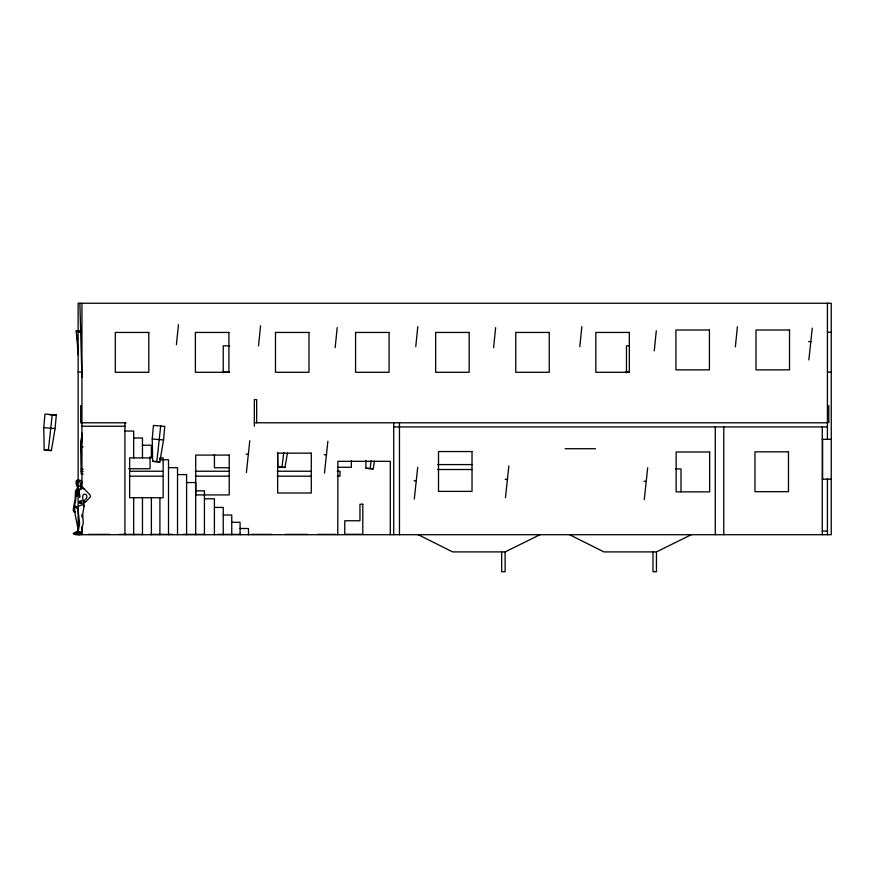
<?xml version="1.0" encoding="UTF-8"?>
<svg xmlns="http://www.w3.org/2000/svg" width="875" height="875" viewBox="0 0 875 875"><rect width="100%" height="100%" fill="white"/><g stroke="black" fill="none" stroke-linecap="round" stroke-linejoin="round"><path stroke-width="1.31" d="M337.794 534.712L337.903 461.322L390.305 461.322L390.305 534.712M78.947 531.65C79.439 533.903 77.886 529.703 75.545 533.28C70.273 533.105 75.742 535.336 77.984 534.712L831.25 534.712L831.25 303.253L78.127 303.253L78.127 534.712C83.891 535.5 80.883 527.898 83.092 524.256A15.236 13.978 -90 0 0 83.169 521.62L82.688 514.434L84.087 505.652M74.823 533.477L73.358 533.225M74.802 511.295L73.642 507.577C75.195 518.897 74.386 507.27 74.802 503.978C77.033 498.63 74.167 492.778 77.7 487.9M84.941 501.878C81.342 498.553 76.464 503.136 80.872 502.13A1.805 1.652 -90 0 0 80.97 502.491C78.302 504.448 83.158 503.278 84.941 501.878L85.542 502.119L90.519 496.716L90.114 495.031L82.567 487.2L77.984 490.12M43.75 427.645L44.975 414.072L56.306 415.012L55.081 428.586L51.363 450.592L47.184 450.395L44.198 449.969L43.75 427.645L55.081 428.586M52.248 414.433L48.377 450.166L44.198 449.969M83.158 474.184L81.167 473.9L80.719 446.698L81.944 433.125M80.719 448.033L81.944 434.459M80.719 448.963L81.823 436.745M80.719 451.587L80.959 448.875M81.331 444.795L81.823 439.37M152.228 438.998L153.453 425.425L164.784 426.366L163.548 439.939L159.83 461.945L155.652 461.738L152.677 461.322L152.228 438.998L163.548 439.939M160.716 425.786L156.844 461.519L152.677 461.322M178.456 324.68L176.411 344.717M246.389 472.555L249.791 440.727M260.553 325.806L258.519 345.844M337.203 327.578L335.169 347.616M324.472 473.047L327.873 441.219M417.802 326.627L415.767 346.664M414.302 499.067L417.714 467.25M495.633 327.688L493.587 347.725M505.444 497.7L508.845 465.872M581.842 326.637L579.797 346.675M656.294 330.794L654.259 350.831M644.273 499.647L647.675 467.819M737.406 326.747L735.372 346.784M808.85 359.964L812.262 328.136M77.131 532.558C79.209 528.675 75.425 518.875 74.955 512.291M277.55 452.408L277.834 466.845L282.012 467.042L283.73 452.703M365.838 460.414L365.991 468.289L370.169 468.497L371.098 460.666M73.642 507.577L73.205 510.114L74.244 511.973M84.055 506.231L83.945 502.742M281.87 467.316L284.998 467.469L287.405 453.228M365.991 468.289L373.155 468.913L374.467 461.147M77.755 531.245L76.77 532.952L77.416 531.387M77.788 488.239L78.925 490.284M78.159 531.464L79.658 523.523L77.963 509.272L74.594 506.231L77.066 506.767L82.414 504.667L84.416 506.012M76.114 532.12C78.816 530.173 75.217 532.394 77.022 532.241M74.331 509.709L74.123 511.186L74.911 512.017M79.975 532.164L77.481 533.761M77.284 533.75L75.655 533.498L75.119 534.45M81.145 502.545L81.167 502.469A1.389 1.269 -90 0 1 81.069 502.13L81.036 501.944M77.219 532.623L76.158 533.4M76.486 532.153L74.681 532.984M75.392 532.602L76.158 532.186M81.441 532.306L79.22 531.781M418.217 534.712L452.616 551.906L505.127 551.906L539.973 534.712M569.527 534.712L603.936 551.906L656.447 551.906L691.294 534.712M79.023 490.262L82.578 488.37L84.328 488.972M75.337 533.684L81.003 533.564M80.872 501.977L79.297 502.852L81.014 502.545M81.67 533.433L79.68 534.264L78.356 533.717M78.334 354.944L76.191 330.947L80.959 330.608M77.984 331.209L80.38 331.045M78.455 490.175L76.398 483.842L78.017 481.239L77.12 482.748A13.945 12.797 90 0 1 76.519 483.809L77.667 481.972A3.467 3.183 -90 0 1 78.028 481.545L78.498 481.163L77.963 482.377L78.958 481.031L80.095 481.95L80.686 487.058A2.888 2.647 -90 0 0 81.572 487.55M78.127 332.259L80.675 332.259M827.422 332.259L831.25 332.259M229.742 345.822L223.223 345.822L223.223 372.827M629.114 345.822L626.467 345.822L626.467 372.827M78.127 372.116L82.217 372.116M222.939 372.116L229.698 372.116M625.527 372.116L629.464 372.116M827.422 372.116L831.25 372.116M126.131 422.789L80.708 422.789L80.708 405.519M254.341 422.789L827.422 422.789M81.944 426.234L124.939 426.234M393.717 426.934L827.422 426.934M124.939 431.069L133.667 431.069L133.667 457.898M133.667 437.981L142.461 437.981L142.461 457.898M822.27 439.316L831.25 439.316M142.461 445.244L151.375 445.244L151.375 457.898L129.642 457.898L129.642 497.744L163.155 497.744L163.155 457.898L159.917 457.898L159.917 459.747L168.514 459.747L168.514 534.712M565.097 448.711L595.448 448.711M437.719 464.581L472.358 464.581M337.958 467.294L351.367 467.294L351.367 460.655M168.514 467.698L177.527 467.698L177.527 534.712M229.173 467.753L214.43 467.753L214.43 454.475M128.625 468.748L150.073 468.748L150.073 456.794M675.544 468.923L681.002 468.923L681.002 491.75M437.697 469.514L471.833 469.514M129.741 471.242L162.509 471.242M195.278 471.242L229.414 471.242M277.211 471.242L311.347 471.242M337.291 471.242L340.014 471.242L340.014 476.175L337.291 476.175M177.527 474.6L186.594 474.6L186.594 534.712M129.741 476.175L162.509 476.175M195.278 476.175L229.414 476.175M277.211 476.175L311.347 476.175M822.27 479.172L831.25 479.172M186.594 482.552L195.694 482.552L195.694 534.712M195.694 490.842L204.433 490.842L204.433 534.712M204.433 498.783L214.408 498.783L214.408 534.712M214.408 507.423L223.245 507.423L223.245 534.712M223.245 515.025L231.755 515.025L231.755 534.712M231.755 522.277L240.078 522.277L240.078 534.712M240.078 528.5L248.478 528.5L248.478 534.712M822.27 531.081L827.422 531.081M88.495 534.384L110.031 534.384M119.241 534.384L142.166 534.384M149.986 534.384L172.911 534.384M182.809 534.384L204.006 534.384M217.361 534.384L240.625 534.384M251.562 534.384L271.709 534.384M285.414 534.384L307.639 534.384M317.548 534.384L335.628 534.384M75.567 533.531L74.944 533.477M808.609 341.589L811.027 341.709M49.033 414.652L56.306 415.012M324.22 454.672L326.648 454.792M246.148 454.191L248.566 454.3M80.719 446.698L83.136 446.819M644.033 481.272L646.45 481.392M505.203 479.325L507.62 479.445M414.061 480.703L416.478 480.812M370.169 468.497L373.155 468.913M282.012 467.042L284.998 467.469M277.834 466.845L280.82 467.272M156.844 461.519L159.83 461.945M48.377 450.166L51.363 450.592M81.167 469.022L83.158 469.306M81.167 471.286L83.158 471.559M74.627 507.653L73.544 507.533L75.162 499.188L75.545 490.656L76.978 489.136L77.678 489.978M78.772 532.831L77.525 533.28A6.234 5.72 90 0 0 76.409 533.236M76.191 330.947L76.792 331.297M77.328 486.642L79.964 486.205L81.922 483.262A2.855 2.625 -90 0 0 81.812 481.873L81.692 481.567A3.194 2.931 -90 0 0 81.036 480.583L77.93 479.752A3.183 2.92 -90 0 0 77.033 480.211L76.508 480.725A2.734 2.505 -90 0 0 75.994 481.786L76.497 484.761M79.1 490.766L79.734 497.328L79.034 489.694L79.056 490.569M83.792 500.872C92.477 495.25 79.581 489.038 83.398 500.927M77.973 346.445L78.367 350.361M77.995 346.161L78.345 350.055M77.12 335.366L77.448 339.445M77.088 335.639L77.405 339.719M79.866 303.253L81.944 377.191M828.8 405.519L828.8 422.789M827.422 303.253L827.422 439.217M827.422 478.778L827.422 534.712M822.609 439.316L822.609 479.172M822.27 426.934L822.27 534.712M723.778 426.934L723.778 534.712M715.269 426.934L715.269 534.712M656.447 551.906L656.447 571.747L652.991 571.747L652.991 551.906M505.127 551.906L505.127 571.747L501.67 571.747L501.67 551.906M399.459 422.789L399.459 534.712M393.717 422.789L393.717 534.712M256.67 422.789L256.67 399.645L254.341 399.645L254.341 426.234M159.917 497.744L159.917 534.712M151.375 497.744L151.375 534.712M142.461 497.744L142.461 534.712M133.667 497.744L133.667 534.712M124.939 422.789L124.939 534.712M81.944 303.253L81.944 487.441M81.944 514.38L81.944 517.092M81.944 526.586L81.944 534.712M76.956 496.519L77.656 489.683L77.241 493.916A3.369 3.095 -90 0 0 76.923 495.502L76.956 496.519M709.428 330.006L675.916 330.006L675.916 369.852L709.428 369.852L709.428 330.006M789.513 330.006L756.011 330.006L756.011 369.852L789.513 369.852L789.513 330.006M148.816 332.445L115.303 332.445L115.303 372.291L148.816 372.291L148.816 332.445M228.9 332.445L195.387 332.445L195.387 372.291L228.9 372.291L228.9 332.445M308.995 332.445L275.483 332.445L275.483 372.291L308.995 372.291L308.995 332.445M389.08 332.445L355.567 332.445L355.567 372.291L389.08 372.291L389.08 332.445M469.164 332.445L435.652 332.445L435.652 372.291L469.164 372.291L469.164 332.445M549.259 332.445L515.747 332.445L515.747 372.291L549.259 372.291L549.259 332.445M629.344 332.445L595.831 332.445L595.831 372.291L629.344 372.291L629.344 332.445M472.019 451.544L438.506 451.544L438.506 491.389L472.019 491.389L472.019 451.544M788.473 451.828L754.961 451.828L754.961 491.684L788.473 491.684L788.473 451.828M709.647 452.014L676.134 452.014L676.134 491.859L709.647 491.859L709.647 452.014M311.281 453.141L277.659 453.141L277.659 492.986L311.281 492.986L311.281 453.141M229.228 455.077L195.727 455.077L195.727 494.922L229.228 494.922L229.228 455.077M362.808 504.23L359.953 504.23L359.953 520.756L344.761 520.756L344.761 534.308L362.808 534.308L362.808 504.23"/></g></svg>
